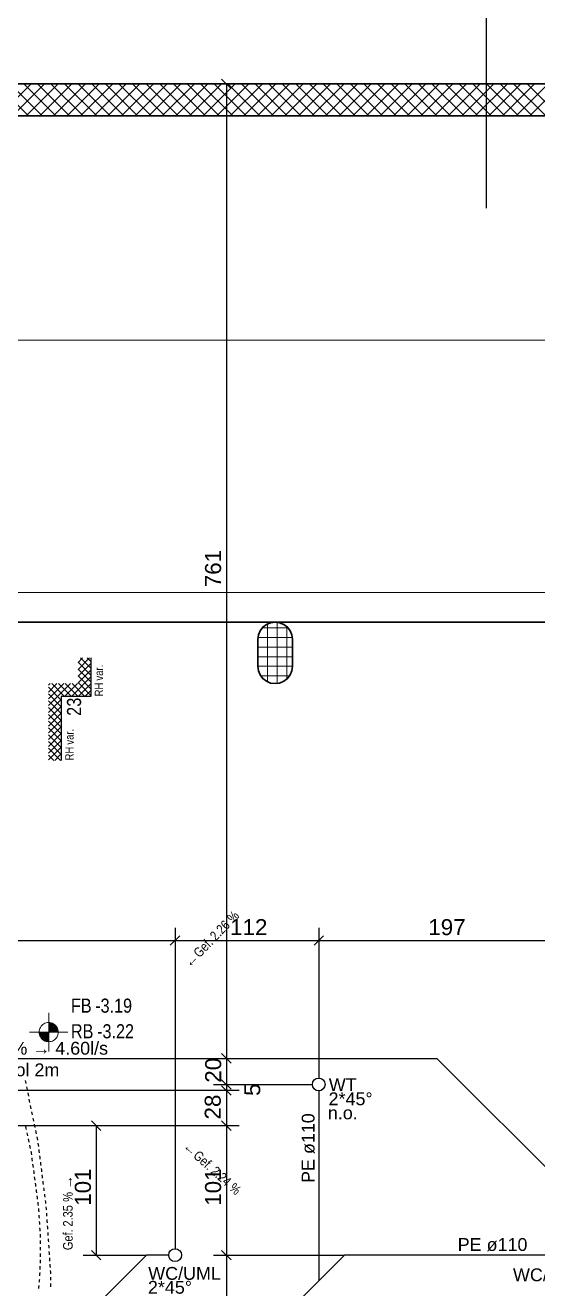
# Model space of a CAD drawing. Extents: x 885 to 2021, y 330 to 1122.
# Drawn here: x 1418.7 to 1498.6, y 649.6 to 846.7 of the extents above; entities that cross this region are included whole.
import ezdxf
from ezdxf.lldxf.tags import DXFTag

# ---------------------------------------------------------------- set-up
doc = ezdxf.new("R2010")
doc.units = 0
doc.layers.get('0').update_dxf_attribs({"lineweight": 25})
for name, color, linetype, lineweight in [('010 Aussenwände Bauteilschraffuren Neu', 7, 'Continuous', 25), ('010 Aussenwände Neu', 7, 'Continuous', 25), ('020 Stützen Bauteilschraffuren Neu', 7, 'Continuous', 25), ('020 Stützen Neu', 7, 'Continuous', 25), ('027 Oberhalb Neu', 7, 'Continuous', 25), ('080 Raum Innen Kontur Neu', 7, 'Continuous', 25), ('111 Bemassung Ausführung Koten Neu', 7, 'Continuous', 25), ('160 Beschriftungen Ausführung Neu', 7, 'Continuous', 25), ('200 Schnittlinien', 7, 'Continuous', 25)]:
    doc.layers.add(name, color=color, linetype=linetype, lineweight=lineweight)
doc.layers.add('S_Schmutzwasser_Einlage', color=7, linetype='fein_strichliert', lineweight=25, true_color=0xcc6600)
doc.layers.add('S_Text_Einlage', color=7, linetype='Continuous', lineweight=25, true_color=0x99ff99)
doc.styles.get("Standard").update_dxf_attribs({"font": 'arial.ttf'})
tags = doc.linetypes.add('fein_strichliert', pattern=[4, 1, -2, 1]).pattern_tags.tags
tags[8:9] = [DXFTag(74, 4), DXFTag(75, 0), DXFTag(340, '0'), DXFTag(46, 0.0), DXFTag(50, 0.0), DXFTag(44, 0.0), DXFTag(45, 0.0)]
tags[6:7] = [DXFTag(74, 4), DXFTag(75, 0), DXFTag(340, '0'), DXFTag(46, 0.0), DXFTag(50, 0.0), DXFTag(44, 0.0), DXFTag(45, 0.0)]
tags[4:5] = [DXFTag(74, 4), DXFTag(75, 0), DXFTag(340, '0'), DXFTag(46, 0.0), DXFTag(50, 0.0), DXFTag(44, 0.0), DXFTag(45, 0.0)]
tags = doc.linetypes.add('Strichpunkt 3_1_1mm Achsen', pattern=[0.005, 0.003, -0.001, 0, -0.001]).pattern_tags.tags
tags[10:11] = [DXFTag(74, 4), DXFTag(75, 0), DXFTag(340, '0'), DXFTag(46, 1.0), DXFTag(50, 0.0), DXFTag(44, 0.0), DXFTag(45, 0.0)]
tags[8:9] = [DXFTag(74, 4), DXFTag(75, 0), DXFTag(340, '0'), DXFTag(46, 1.0), DXFTag(50, 0.0), DXFTag(44, 0.0), DXFTag(45, 0.0)]
tags[6:7] = [DXFTag(74, 4), DXFTag(75, 0), DXFTag(340, '0'), DXFTag(46, 1.0), DXFTag(50, 0.0), DXFTag(44, 0.0), DXFTag(45, 0.0)]
tags[4:5] = [DXFTag(74, 4), DXFTag(75, 0), DXFTag(340, '0'), DXFTag(46, 1.0), DXFTag(50, 0.0), DXFTag(44, 0.0), DXFTag(45, 0.0)]
tags = doc.linetypes.add('Strichpunkt 6_2_2mm Schnitt', pattern=[0.5, 0.3, -0.1, 0, -0.1]).pattern_tags.tags
tags[10:11] = [DXFTag(74, 4), DXFTag(75, 0), DXFTag(340, '0'), DXFTag(46, 1.0), DXFTag(50, 0.0), DXFTag(44, 0.0), DXFTag(45, 0.0)]
tags[8:9] = [DXFTag(74, 4), DXFTag(75, 0), DXFTag(340, '0'), DXFTag(46, 1.0), DXFTag(50, 0.0), DXFTag(44, 0.0), DXFTag(45, 0.0)]
tags[6:7] = [DXFTag(74, 4), DXFTag(75, 0), DXFTag(340, '0'), DXFTag(46, 1.0), DXFTag(50, 0.0), DXFTag(44, 0.0), DXFTag(45, 0.0)]
tags[4:5] = [DXFTag(74, 4), DXFTag(75, 0), DXFTag(340, '0'), DXFTag(46, 1.0), DXFTag(50, 0.0), DXFTag(44, 0.0), DXFTag(45, 0.0)]

msp = doc.modelspace()

# ---------------------------------------------------------------- linework, layer by layer
at = {"color": 0, "linetype": 'ByBlock', "lineweight": -2, "ltscale": 0.35}
for p, q in [((1450.82, 836.86), (1449.34, 838.35)), ((1448.08, 837.6), (1462.06, 837.6)), ((1450.08, 837.6), (1450.08, 476.6)), ((1442.83, 704.65), (1441.34, 703.16)), ((1442.09, 705.9), (1442.09, 655.8)), ((1465.22, 704.65), (1463.74, 703.16)), ((1464.48, 705.9), (1464.48, 682.44)), ((1382.38, 703.9), (1527.88, 703.9)), ((1450.82, 684.76), (1449.34, 686.25)), ((1448.08, 685.5), (1460.48, 685.5)), ((1452.08, 680.5), (1390.38, 680.5)), ((1448.08, 681.44), (1463.48, 681.44)), ((1450.82, 680.7), (1449.34, 682.18)), ((1450.82, 679.76), (1449.34, 681.25)), ((1452.08, 675), (1390.38, 675)), ((1431.78, 675), (1390.38, 675)), ((1430.52, 674.26), (1429.04, 675.75)), ((1429.78, 675), (1429.78, 654.8)), ((1450.82, 674.26), (1449.34, 675.75)), ((1427.78, 654.8), (1437.62, 654.8)), ((1430.52, 654.06), (1429.04, 655.55)), ((1448.08, 654.8), (1468.48, 654.8)), ((1450.82, 654.06), (1449.34, 655.55))]:
    msp.add_line(p, q, dxfattribs=at)
at = {"color": 0, "lineweight": -2}
for p, q in [((1390.28, 685.5), (1482.87, 685.5)), ((1482.87, 685.5), (1508.14, 660.24)), ((1437.62, 654.8), (1360.07, 577.25)), ((1441.09, 654.8), (1437.62, 654.8)), ((1468.48, 654.8), (1449.08, 635.4)), ((1502.9, 654.8), (1468.48, 654.8))]:
    msp.add_line(p, q, dxfattribs=at)
at = {"color": 0, "linetype": 'Continuous', "lineweight": -2}
for p, q in [((1418.81, 681.83), (1418.76, 682.07)), ((1418.86, 681.58), (1418.81, 681.83)), ((1419.01, 680.85), (1418.96, 681.09)), ((1419.06, 680.6), (1419.01, 680.85)), ((1419.21, 679.87), (1419.16, 680.11)), ((1419.26, 679.62), (1419.21, 679.87)), ((1419.41, 678.89), (1419.36, 679.13)), ((1419.46, 678.64), (1419.41, 678.89)), ((1419.62, 677.91), (1419.56, 678.15)), ((1419.67, 677.66), (1419.62, 677.91)), ((1419.82, 676.93), (1419.77, 677.17)), ((1419.87, 676.68), (1419.82, 676.93)), ((1418.87, 674.64), (1418.82, 674.89)), ((1418.92, 674.4), (1418.87, 674.64)), ((1420.02, 675.95), (1419.97, 676.2)), ((1420.07, 675.71), (1420.02, 675.95)), ((1420.22, 674.97), (1420.17, 675.22)), ((1420.27, 674.73), (1420.22, 674.97)), ((1419.08, 673.67), (1419.02, 673.91)), ((1419.13, 673.42), (1419.08, 673.67)), ((1419.28, 672.69), (1419.23, 672.93)), ((1419.34, 672.44), (1419.28, 672.69)), ((1420.42, 673.99), (1420.37, 674.24)), ((1420.47, 673.75), (1420.42, 673.99)), ((1420.63, 673.01), (1420.58, 673.26)), ((1420.68, 672.77), (1420.63, 673.01)), ((1419.49, 671.71), (1419.44, 671.95)), ((1419.54, 671.47), (1419.49, 671.71)), ((1419.68, 670.8), (1419.65, 670.98)), ((1419.69, 670.73), (1419.68, 670.8)), ((1419.73, 670.48), (1419.69, 670.73)), ((1420.79, 672.03), (1420.76, 672.27)), ((1420.82, 671.78), (1420.79, 672.03)), ((1420.91, 671.03), (1420.88, 671.28)), ((1420.95, 670.79), (1420.91, 671.03)), ((1419.83, 669.74), (1419.79, 669.99)), ((1419.86, 669.49), (1419.83, 669.74)), ((1419.96, 668.75), (1419.93, 669)), ((1419.99, 668.5), (1419.96, 668.75)), ((1421.04, 670.04), (1421.01, 670.29)), ((1421.07, 669.79), (1421.04, 670.04)), ((1421.16, 669.05), (1421.13, 669.3)), ((1421.2, 668.8), (1421.16, 669.05)), ((1420.09, 667.76), (1420.06, 668)), ((1420.12, 667.51), (1420.09, 667.76)), ((1420.22, 666.77), (1420.19, 667.01)), ((1420.26, 666.52), (1420.22, 666.77)), ((1421.29, 668.06), (1421.26, 668.31)), ((1421.32, 667.81), (1421.29, 668.06)), ((1421.41, 667.07), (1421.38, 667.31)), ((1421.44, 666.82), (1421.41, 667.07)), ((1420.36, 665.77), (1420.32, 666.02)), ((1420.39, 665.53), (1420.36, 665.77)), ((1420.49, 664.78), (1420.46, 665.03)), ((1420.52, 664.54), (1420.49, 664.78)), ((1421.54, 666.07), (1421.51, 666.32)), ((1421.57, 665.83), (1421.54, 666.07)), ((1421.66, 665.08), (1421.63, 665.33)), ((1421.69, 664.83), (1421.66, 665.08)), ((1420.62, 663.79), (1420.59, 664.04)), ((1420.65, 663.54), (1420.62, 663.79)), ((1420.75, 662.8), (1420.72, 663.05)), ((1420.79, 662.55), (1420.75, 662.8)), ((1421.79, 664.09), (1421.76, 664.34)), ((1421.82, 663.84), (1421.79, 664.09)), ((1421.91, 663.1), (1421.88, 663.34)), ((1421.94, 662.85), (1421.91, 663.1)), ((1420.85, 661.81), (1420.84, 662.06)), ((1420.87, 661.56), (1420.85, 661.81)), ((1420.92, 660.81), (1420.9, 661.06)), ((1420.93, 660.56), (1420.92, 660.81)), ((1422.01, 662.31), (1422.01, 662.35)), ((1422.03, 662.1), (1422.01, 662.31)), ((1422.04, 661.85), (1422.03, 662.1)), ((1422.09, 661.11), (1422.08, 661.36)), ((1422.11, 660.86), (1422.09, 661.11)), ((1420.98, 659.81), (1420.96, 660.06)), ((1420.99, 659.56), (1420.98, 659.81)), ((1421.04, 658.81), (1421.02, 659.06)), ((1421.05, 658.56), (1421.04, 658.81)), ((1422.16, 660.11), (1422.14, 660.36)), ((1422.18, 659.86), (1422.16, 660.11)), ((1422.23, 659.11), (1422.21, 659.36)), ((1422.24, 658.86), (1422.23, 659.11)), ((1421.09, 657.98), (1421.08, 658.06)), ((1421.09, 657.81), (1421.09, 657.98)), ((1421.09, 657.56), (1421.09, 657.81)), ((1421.09, 656.81), (1421.09, 657.06)), ((1421.1, 656.56), (1421.09, 656.81)), ((1422.3, 658.11), (1422.28, 658.36)), ((1422.31, 657.86), (1422.3, 658.11)), ((1422.36, 657.11), (1422.35, 657.36)), ((1422.38, 656.87), (1422.36, 657.11)), ((1421.1, 655.81), (1421.1, 656.06)), ((1421.1, 655.56), (1421.1, 655.81)), ((1421.1, 654.81), (1421.1, 655.06)), ((1421.1, 654.56), (1421.1, 654.81)), ((1422.43, 656.12), (1422.41, 656.37)), ((1422.45, 655.87), (1422.43, 656.12)), ((1422.5, 655.12), (1422.48, 655.37)), ((1422.51, 654.87), (1422.5, 655.12)), ((1421.05, 652.57), (1421.06, 652.82)), ((1421.06, 652.82), (1421.07, 653.06)), ((1421.1, 653.56), (1421.11, 653.74)), ((1421.11, 653.81), (1421.11, 654.06)), ((1421.11, 653.74), (1421.11, 653.81)), ((1422.56, 654.12), (1422.55, 654.37)), ((1422.58, 653.87), (1422.56, 654.12)), ((1422.63, 653.12), (1422.61, 653.37)), ((1422.65, 652.87), (1422.63, 653.12)), ((1420.94, 650.57), (1420.96, 650.82)), ((1420.96, 650.82), (1420.97, 650.95)), ((1420.97, 650.95), (1420.98, 651.07)), ((1421, 651.57), (1421.01, 651.82)), ((1421.01, 651.82), (1421.03, 652.07)), ((1422.7, 652.13), (1422.68, 652.38)), ((1422.7, 652.06), (1422.7, 652.13)), ((1422.7, 651.88), (1422.7, 652.06)), ((1422.71, 651.13), (1422.71, 651.38)), ((1422.71, 650.88), (1422.71, 651.13)), ((1420.84, 649.57), (1420.86, 649.82)), ((1420.86, 649.82), (1420.89, 650.07)), ((1422.71, 650.13), (1422.71, 650.38)), ((1422.72, 649.88), (1422.71, 650.13))]:
    msp.add_line(p, q, dxfattribs=at)
at = {"color": 0, "linetype": 'ByBlock', "lineweight": -2, "ltscale": 0.25}
for centre in [(1464.48, 681.44), (1442.09, 654.8)]:
    msp.add_circle(centre, 1, dxfattribs=at)
at = {"layer": '010 Aussenwände Bauteilschraffuren Neu', "color": 0, "linetype": 'Continuous', "lineweight": 0, "ltscale": 0.0169}
for p, q in [((1419.25, 832.6), (1414.25, 837.6)), ((1414.63, 832.6), (1419.63, 837.6)), ((1421.37, 832.6), (1416.37, 837.6)), ((1416.75, 832.6), (1421.75, 837.6)), ((1423.49, 832.6), (1418.49, 837.6)), ((1418.87, 832.6), (1423.87, 837.6)), ((1425.62, 832.6), (1420.62, 837.6)), ((1420.99, 832.6), (1425.99, 837.6)), ((1427.74, 832.6), (1422.74, 837.6)), ((1423.12, 832.6), (1428.12, 837.6)), ((1429.86, 832.6), (1424.86, 837.6)), ((1425.24, 832.6), (1430.24, 837.6)), ((1431.98, 832.6), (1426.98, 837.6)), ((1427.36, 832.6), (1432.36, 837.6)), ((1434.1, 832.6), (1429.1, 837.6)), ((1429.48, 832.6), (1434.48, 837.6)), ((1436.22, 832.6), (1431.22, 837.6)), ((1431.6, 832.6), (1436.6, 837.6)), ((1438.34, 832.6), (1433.34, 837.6)), ((1433.72, 832.6), (1438.72, 837.6)), ((1440.46, 832.6), (1435.46, 837.6)), ((1435.84, 832.6), (1440.84, 837.6)), ((1442.59, 832.6), (1437.59, 837.6)), ((1437.97, 832.6), (1442.97, 837.6)), ((1444.71, 832.6), (1439.71, 837.6)), ((1440.09, 832.6), (1445.09, 837.6)), ((1446.83, 832.6), (1441.83, 837.6)), ((1442.21, 832.6), (1447.21, 837.6)), ((1448.95, 832.6), (1443.95, 837.6)), ((1444.33, 832.6), (1449.33, 837.6)), ((1451.07, 832.6), (1446.07, 837.6)), ((1446.45, 832.6), (1451.45, 837.6)), ((1453.19, 832.6), (1448.19, 837.6)), ((1448.57, 832.6), (1453.57, 837.6)), ((1455.31, 832.6), (1450.31, 837.6)), ((1450.69, 832.6), (1455.69, 837.6)), ((1457.44, 832.6), (1452.44, 837.6)), ((1452.81, 832.6), (1457.81, 837.6)), ((1459.56, 832.6), (1454.56, 837.6)), ((1454.94, 832.6), (1459.94, 837.6)), ((1461.68, 832.6), (1456.68, 837.6)), ((1457.06, 832.6), (1462.06, 837.6)), ((1463.8, 832.6), (1458.8, 837.6)), ((1459.18, 832.6), (1464.18, 837.6)), ((1465.92, 832.6), (1460.92, 837.6)), ((1461.3, 832.6), (1466.3, 837.6)), ((1468.04, 832.6), (1463.04, 837.6)), ((1463.42, 832.6), (1468.42, 837.6)), ((1470.16, 832.6), (1465.16, 837.6)), ((1465.54, 832.6), (1470.54, 837.6)), ((1472.28, 832.6), (1467.28, 837.6)), ((1467.66, 832.6), (1472.66, 837.6)), ((1474.41, 832.6), (1469.41, 837.6)), ((1469.78, 832.6), (1474.78, 837.6)), ((1476.53, 832.6), (1471.53, 837.6)), ((1471.91, 832.6), (1476.91, 837.6)), ((1478.65, 832.6), (1473.65, 837.6)), ((1474.03, 832.6), (1479.03, 837.6)), ((1480.77, 832.6), (1475.77, 837.6)), ((1476.15, 832.6), (1481.15, 837.6)), ((1482.89, 832.6), (1477.89, 837.6)), ((1478.27, 832.6), (1483.27, 837.6)), ((1485.01, 832.6), (1480.01, 837.6)), ((1480.39, 832.6), (1485.39, 837.6)), ((1487.13, 832.6), (1482.13, 837.6)), ((1482.51, 832.6), (1487.51, 837.6)), ((1489.26, 832.6), (1484.26, 837.6)), ((1484.63, 832.6), (1489.63, 837.6)), ((1491.38, 832.6), (1486.38, 837.6)), ((1486.76, 832.6), (1491.76, 837.6)), ((1493.5, 832.6), (1488.5, 837.6)), ((1488.88, 832.6), (1493.88, 837.6)), ((1495.62, 832.6), (1490.62, 837.6)), ((1491, 832.6), (1496, 837.6)), ((1497.74, 832.6), (1492.74, 837.6)), ((1493.12, 832.6), (1498.12, 837.6)), ((1499.86, 832.6), (1494.86, 837.6)), ((1495.24, 832.6), (1500.24, 837.6)), ((1501.98, 832.6), (1496.98, 837.6)), ((1497.36, 832.6), (1502.36, 837.6))]:
    msp.add_line(p, q, dxfattribs=at)
at = {"layer": '010 Aussenwände Neu', "color": 0, "lineweight": 35}
for p, q in [((1527.88, 837.6), (1085.58, 837.6)), ((1387.38, 832.6), (1527.88, 832.6))]:
    msp.add_line(p, q, dxfattribs=at)
at = {"layer": '020 Stützen Bauteilschraffuren Neu', "color": 0, "linetype": 'Continuous', "lineweight": 0, "ltscale": 0.0169}
for p, q in [((1456.48, 744.29), (1456.48, 753.32)), ((1457.98, 744.03), (1457.98, 753.58)), ((1455.68, 752.7), (1459.68, 752.7)), ((1459.48, 744.7), (1459.48, 752.91)), ((1454.98, 749.7), (1460.38, 749.7)), ((1455, 751.2), (1460.35, 751.2)), ((1454.98, 748.2), (1460.38, 748.2)), ((1454.98, 746.7), (1460.38, 746.7)), ((1455.44, 745.2), (1459.92, 745.2))]:
    msp.add_line(p, q, dxfattribs=at)
at = {"layer": '020 Stützen Neu', "color": 0, "linetype": 'Continuous', "lineweight": 35, "ltscale": 0.1225}
for p, q in [((1456.98, 753.51), (1456.33, 753.24)), ((1457.68, 753.6), (1456.98, 753.51)), ((1458.38, 753.51), (1457.68, 753.6)), ((1459.03, 753.24), (1458.38, 753.51)), ((1455.07, 751.6), (1454.98, 750.9)), ((1455.34, 752.25), (1455.07, 751.6)), ((1455.77, 752.81), (1455.34, 752.25)), ((1456.33, 753.24), (1455.77, 752.81)), ((1459.59, 752.81), (1459.03, 753.24)), ((1460.02, 752.25), (1459.59, 752.81)), ((1460.29, 751.6), (1460.02, 752.25)), ((1460.38, 750.9), (1460.29, 751.6)), ((1454.98, 746.7), (1454.98, 750.9)), ((1460.38, 750.9), (1460.38, 746.7)), ((1454.98, 746.7), (1455.07, 746)), ((1455.07, 746), (1455.34, 745.35)), ((1460.02, 745.35), (1460.29, 746)), ((1460.29, 746), (1460.38, 746.7)), ((1455.34, 745.35), (1455.77, 744.79)), ((1455.77, 744.79), (1456.33, 744.36)), ((1456.33, 744.36), (1456.98, 744.09)), ((1456.98, 744.09), (1457.68, 744)), ((1457.68, 744), (1458.38, 744.09)), ((1458.38, 744.09), (1459.03, 744.36)), ((1459.03, 744.36), (1459.59, 744.79)), ((1459.59, 744.79), (1460.02, 745.35))]:
    msp.add_line(p, q, dxfattribs=at)
at = {"layer": '027 Oberhalb Neu', "color": 0, "linetype": 'Strichpunkt 6_2_2mm Schnitt', "lineweight": 13, "ltscale": 0.0169}
msp.add_line((1597.08, 797.6), (1160.58, 797.6), dxfattribs=at)
at = {"layer": '027 Oberhalb Neu', "color": 0, "linetype": 'Strichpunkt 3_1_1mm Achsen', "lineweight": 13, "ltscale": 0.0169}
msp.add_line((1597.28, 758.2), (1100.38, 758.2), dxfattribs=at)
at = {"layer": '027 Oberhalb Neu', "color": 0, "linetype": 'Strichpunkt 3_1_1mm Achsen', "lineweight": 35, "ltscale": 0.1225}
msp.add_line((1105.18, 753.6), (1596.54, 753.6), dxfattribs=at)
at = {"layer": '080 Raum Innen Kontur Neu', "color": 0, "linetype": 'Continuous', "lineweight": 13, "ltscale": 0.0169}
for p, q in [((1527.88, 832.6), (1387.38, 832.6)), ((1456.98, 753.51), (1456.33, 753.24)), ((1457.68, 753.6), (1456.98, 753.51)), ((1458.38, 753.51), (1457.68, 753.6)), ((1459.03, 753.24), (1458.38, 753.51)), ((1455.07, 751.6), (1454.98, 750.9)), ((1455.34, 752.25), (1455.07, 751.6)), ((1455.77, 752.81), (1455.34, 752.25)), ((1456.33, 753.24), (1455.77, 752.81)), ((1459.59, 752.81), (1459.03, 753.24)), ((1460.02, 752.25), (1459.59, 752.81)), ((1460.29, 751.6), (1460.02, 752.25)), ((1460.38, 750.9), (1460.29, 751.6)), ((1454.98, 746.7), (1454.98, 750.9)), ((1460.38, 750.9), (1460.38, 746.7)), ((1454.98, 746.7), (1455.07, 746)), ((1455.07, 746), (1455.34, 745.35)), ((1460.02, 745.35), (1460.29, 746)), ((1460.29, 746), (1460.38, 746.7)), ((1455.34, 745.35), (1455.77, 744.79)), ((1455.77, 744.79), (1456.33, 744.36)), ((1456.33, 744.36), (1456.98, 744.09)), ((1456.98, 744.09), (1457.68, 744)), ((1457.68, 744), (1458.38, 744.09)), ((1458.38, 744.09), (1459.03, 744.36)), ((1459.03, 744.36), (1459.59, 744.79)), ((1459.59, 744.79), (1460.02, 745.35))]:
    msp.add_line(p, q, dxfattribs=at)
at = {"layer": '111 Bemassung Ausführung Koten Neu', "color": 0, "lineweight": 13}
for p, q in [((1422.38, 686.6), (1422.38, 692.6)), ((1422.38, 686.6), (1422.38, 692.6)), ((1419.38, 689.6), (1425.38, 689.6)), ((1419.38, 689.6), (1425.38, 689.6))]:
    msp.add_line(p, q, dxfattribs=at)
at = {"layer": '111 Bemassung Ausführung Koten Neu', "color": 0, "linetype": 'Continuous', "lineweight": 13, "ltscale": 0.0169}
for p, q in [((1420.99, 690.18), (1420.93, 689.99)), ((1420.99, 690.18), (1420.93, 689.99)), ((1421.08, 690.35), (1420.99, 690.18)), ((1421.08, 690.35), (1420.99, 690.18)), ((1421.19, 690.52), (1421.08, 690.35)), ((1421.19, 690.52), (1421.08, 690.35)), ((1421.32, 690.66), (1421.19, 690.52)), ((1421.32, 690.66), (1421.19, 690.52)), ((1421.47, 690.79), (1421.32, 690.66)), ((1421.47, 690.79), (1421.32, 690.66)), ((1421.63, 690.9), (1421.47, 690.79)), ((1421.63, 690.9), (1421.47, 690.79)), ((1421.8, 690.99), (1421.63, 690.9)), ((1421.8, 690.99), (1421.63, 690.9)), ((1421.99, 691.05), (1421.8, 690.99)), ((1421.99, 691.05), (1421.8, 690.99)), ((1422.18, 691.09), (1421.99, 691.05)), ((1422.18, 691.09), (1421.99, 691.05)), ((1422.38, 691.1), (1422.18, 691.09)), ((1422.38, 691.1), (1422.18, 691.09)), ((1422.57, 691.09), (1422.38, 691.1)), ((1422.57, 691.09), (1422.38, 691.1)), ((1422.77, 691.05), (1422.57, 691.09)), ((1422.77, 691.05), (1422.57, 691.09)), ((1422.95, 690.99), (1422.77, 691.05)), ((1422.95, 690.99), (1422.77, 691.05)), ((1423.13, 690.9), (1422.95, 690.99)), ((1423.13, 690.9), (1422.95, 690.99)), ((1423.29, 690.79), (1423.13, 690.9)), ((1423.29, 690.79), (1423.13, 690.9)), ((1423.44, 690.66), (1423.29, 690.79)), ((1423.44, 690.66), (1423.29, 690.79)), ((1423.57, 690.52), (1423.44, 690.66)), ((1423.57, 690.52), (1423.44, 690.66)), ((1423.68, 690.35), (1423.57, 690.52)), ((1423.68, 690.35), (1423.57, 690.52)), ((1423.76, 690.18), (1423.68, 690.35)), ((1423.76, 690.18), (1423.68, 690.35)), ((1423.83, 689.99), (1423.76, 690.18)), ((1423.83, 689.99), (1423.76, 690.18)), ((1420.89, 689.8), (1420.88, 689.6)), ((1420.89, 689.8), (1420.88, 689.6)), ((1420.88, 689.6), (1420.89, 689.41)), ((1420.88, 689.6), (1420.89, 689.41)), ((1420.93, 689.99), (1420.89, 689.8)), ((1420.93, 689.99), (1420.89, 689.8)), ((1420.89, 689.41), (1420.93, 689.21)), ((1420.89, 689.41), (1420.93, 689.21)), ((1420.93, 689.21), (1420.99, 689.03)), ((1420.93, 689.21), (1420.99, 689.03)), ((1420.99, 689.03), (1421.08, 688.85)), ((1420.99, 689.03), (1421.08, 688.85)), ((1421.08, 688.85), (1421.19, 688.69)), ((1421.08, 688.85), (1421.19, 688.69)), ((1421.19, 688.69), (1421.32, 688.54)), ((1421.19, 688.69), (1421.32, 688.54)), ((1421.32, 688.54), (1421.47, 688.41)), ((1421.32, 688.54), (1421.47, 688.41)), ((1421.47, 688.41), (1421.63, 688.3)), ((1421.47, 688.41), (1421.63, 688.3)), ((1421.63, 688.3), (1421.8, 688.22)), ((1421.63, 688.3), (1421.8, 688.22)), ((1421.8, 688.22), (1421.99, 688.15)), ((1421.8, 688.22), (1421.99, 688.15)), ((1422.77, 688.15), (1422.95, 688.22)), ((1422.77, 688.15), (1422.95, 688.22)), ((1422.95, 688.22), (1423.13, 688.3)), ((1422.95, 688.22), (1423.13, 688.3)), ((1423.13, 688.3), (1423.29, 688.41)), ((1423.13, 688.3), (1423.29, 688.41)), ((1423.29, 688.41), (1423.44, 688.54)), ((1423.29, 688.41), (1423.44, 688.54)), ((1423.44, 688.54), (1423.57, 688.69)), ((1423.44, 688.54), (1423.57, 688.69)), ((1423.57, 688.69), (1423.68, 688.85)), ((1423.57, 688.69), (1423.68, 688.85)), ((1423.68, 688.85), (1423.76, 689.03)), ((1423.68, 688.85), (1423.76, 689.03)), ((1423.76, 689.03), (1423.83, 689.21)), ((1423.76, 689.03), (1423.83, 689.21)), ((1423.87, 689.8), (1423.83, 689.99)), ((1423.87, 689.8), (1423.83, 689.99)), ((1423.83, 689.21), (1423.87, 689.41)), ((1423.83, 689.21), (1423.87, 689.41)), ((1423.88, 689.6), (1423.87, 689.8)), ((1423.88, 689.6), (1423.87, 689.8)), ((1423.87, 689.41), (1423.88, 689.6)), ((1423.87, 689.41), (1423.88, 689.6)), ((1421.99, 688.15), (1422.18, 688.12)), ((1421.99, 688.15), (1422.18, 688.12)), ((1422.18, 688.12), (1422.38, 688.1)), ((1422.18, 688.12), (1422.38, 688.1)), ((1422.38, 688.1), (1422.57, 688.12)), ((1422.38, 688.1), (1422.57, 688.12)), ((1422.57, 688.12), (1422.77, 688.15)), ((1422.57, 688.12), (1422.77, 688.15))]:
    msp.add_line(p, q, dxfattribs=at)
at = {"layer": '111 Bemassung Ausführung Koten Neu', "color": 0, "linetype": 'Continuous', "lineweight": 0, "ltscale": 0.0169}
for points in [[(1422.38, 689.6), (1422.95, 689.6), (1422.38, 691.1)], [(1422.95, 690.99), (1422.42, 690.99), (1422.38, 691.1)], [(1422.95, 689.6), (1422.95, 690.99), (1422.42, 690.99)], [(1422.95, 689.6), (1423.44, 689.6), (1422.95, 690.99)], [(1423.44, 690.66), (1423.07, 690.66), (1422.95, 690.99)], [(1423.44, 689.6), (1423.44, 690.66), (1423.07, 690.66)], [(1423.44, 689.6), (1423.76, 689.6), (1423.44, 690.66)], [(1423.76, 690.18), (1423.59, 690.18), (1423.44, 690.66)], [(1423.76, 689.6), (1423.76, 690.18), (1423.59, 690.18)], [(1423.76, 689.6), (1423.88, 689.6), (1423.76, 690.18)], [(1420.99, 689.03), (1420.99, 689.6), (1420.88, 689.6)], [(1421.17, 689.03), (1420.99, 689.03), (1420.99, 689.6)], [(1421.32, 688.54), (1421.32, 689.6), (1420.99, 689.6)], [(1421.32, 688.54), (1421.17, 689.03), (1420.99, 689.03)], [(1421.69, 688.54), (1421.32, 688.54), (1421.32, 689.6)], [(1421.8, 688.22), (1421.8, 689.6), (1421.32, 689.6)], [(1421.8, 688.22), (1421.69, 688.54), (1421.32, 688.54)], [(1422.33, 688.22), (1421.8, 688.22), (1421.8, 689.6)], [(1422.38, 688.1), (1422.38, 689.6), (1421.8, 689.6)], [(1422.38, 688.1), (1422.33, 688.22), (1421.8, 688.22)]]:
    msp.add_solid(points, dxfattribs=at)
at = {"layer": '160 Beschriftungen Ausführung Neu', "color": 0, "linetype": 'Continuous', "lineweight": 13, "ltscale": 0.0169}
for p, q in [((1426.95, 747.28), (1427.67, 748)), ((1426.95, 746.22), (1428.73, 748)), ((1428.95, 746.39), (1427.33, 748)), ((1428.95, 747.45), (1428.39, 748)), ((1428.95, 745.33), (1426.95, 747.33)), ((1426.95, 745.16), (1428.95, 747.16)), ((1428.95, 744.27), (1426.95, 746.27)), ((1426.95, 744.1), (1428.95, 746.1)), ((1422.35, 743.75), (1422.61, 744)), ((1422.35, 742.68), (1423.67, 744)), ((1422.35, 741.62), (1424.73, 744)), ((1422.35, 740.56), (1425.79, 744)), ((1424.35, 741.44), (1422.35, 743.44)), ((1424.85, 742), (1422.85, 744)), ((1425.91, 742), (1423.91, 744)), ((1424.85, 742), (1426.85, 744)), ((1426.97, 742), (1424.97, 744)), ((1425.91, 742), (1428.95, 745.04)), ((1428.03, 742), (1426.03, 744)), ((1428.95, 743.21), (1426.95, 745.21)), ((1428.95, 742.15), (1426.95, 744.15)), ((1426.97, 742), (1428.95, 743.98)), ((1424.35, 740.38), (1422.35, 742.38)), ((1422.35, 739.5), (1424.35, 741.5)), ((1428.03, 742), (1428.95, 742.92)), ((1424.35, 739.32), (1422.35, 741.32)), ((1422.35, 738.44), (1424.35, 740.44)), ((1424.35, 738.26), (1422.35, 740.26)), ((1422.35, 737.38), (1424.35, 739.38)), ((1424.35, 737.2), (1422.35, 739.2)), ((1422.35, 736.32), (1424.35, 738.32)), ((1424.35, 736.14), (1422.35, 738.14)), ((1422.35, 735.26), (1424.35, 737.26)), ((1424.35, 735.08), (1422.35, 737.08)), ((1422.35, 734.2), (1424.35, 736.2)), ((1424.35, 734.02), (1422.35, 736.02)), ((1422.35, 733.14), (1424.35, 735.14)), ((1424.35, 732.96), (1422.35, 734.96)), ((1422.35, 732.08), (1424.35, 734.08)), ((1424.24, 732), (1422.35, 733.9)), ((1423.18, 732), (1422.35, 732.84)), ((1423.33, 732), (1424.35, 733.02))]:
    msp.add_line(p, q, dxfattribs=at)
at = {"layer": '160 Beschriftungen Ausführung Neu', "color": 0, "linetype": 'Continuous', "lineweight": -2, "ltscale": 0.0625}
for p, q in [((1428.95, 748), (1428.95, 742)), ((1428.95, 742), (1424.35, 742)), ((1424.35, 742), (1424.35, 732))]:
    msp.add_line(p, q, dxfattribs=at)
at = {"layer": '200 Schnittlinien', "color": 0, "linetype": 'Strichpunkt 6_2_2mm Schnitt', "lineweight": -2, "ltscale": 0.0625}
msp.add_line((1490.59, 858.2), (1490.59, 818.2), dxfattribs=at)
at = {"layer": 'S_Schmutzwasser_Einlage', "linetype": 'fein_strichliert', "ltscale": 0.25}
msp.add_line((1464.48, 680.44), (1464.48, 650.81), dxfattribs=at)

# ---------------------------------------------------------------- texts
at = {"color": 0, "linetype": 'ByBlock', "lineweight": -2, "ltscale": 0.35, "char_height": 2.5, "attachment_point": 1, "rotation": 90}
for s, insert in [('{\\fArial;761}', (1446.75, 759.04)), ('{\\fArial;20}', (1446.77, 681.71)), ('{\\fArial;5}', (1452.86, 679.65)), ('{\\fArial;28}', (1446.7, 675.97)), ('{\\fArial;101}', (1426.45, 662.5)), ('{\\fArial;101}', (1446.75, 662.5))]:
    msp.add_mtext(s, dxfattribs=dict(at, insert=insert))
at = {"color": 0, "linetype": 'ByBlock', "lineweight": -2, "ltscale": 0.35, "char_height": 2.5, "attachment_point": 1}
for s, insert in [('{\\fArial;112}', (1450.65, 707.24)), ('{\\fArial;197}', (1481.55, 707.24))]:
    msp.add_mtext(s, dxfattribs=dict(at, insert=insert))
at = {"layer": '111 Bemassung Ausführung Koten Neu', "color": 0, "linetype": 'Continuous', "lineweight": 13, "ltscale": 0.002197, "char_height": 2.2, "attachment_point": 1}
for s, insert in [('{\\fArial Narrow;FB}', (1425.85, 694.84)), ('{\\fArial Narrow;-3.19}', (1429.63, 694.84)), ('{\\fArial Narrow;RB}', (1425.85, 690.84)), ('{\\fArial Narrow;-3.22}', (1429.93, 690.84))]:
    msp.add_mtext(s, dxfattribs=dict(at, insert=insert))
at = {"layer": '160 Beschriftungen Ausführung Neu', "color": 0, "linetype": 'Continuous', "lineweight": 13, "ltscale": 0.0169, "attachment_point": 1}
for s, insert, char_height, rotation in [('{\\fArial Narrow;var.}', (1429.56, 744.47), 1.3, 90), ('{\\fArial Narrow;RH}', (1429.56, 742), 1.3, 90), ('{\\fArial Narrow;3}', (1425.23, 740.4), 2.2, 90), ('{\\fArial Narrow;2}', (1425.23, 738.97), 2.2, 90), ('{\\fArial Narrow;var.}', (1424.96, 734.47), 1.3, 90), ('{\\fArial Narrow;RH}', (1424.96, 732), 1.3, 90), ('{\\fArial Narrow;%}', (1450.05, 707.59), 1.5, 45.9688), ('{\\fArial Narrow;2.26}', (1447.36, 704.81), 1.5, 45.9688), ('{\\fArial Narrow;Gef.}', (1444.8, 702.16), 1.5, 45.9688), ('{\\fArial;←}', (1443.27, 700.61), 1.5441, 45.9688), ('{\\fArial;←}', (1444.19, 672.75), 1.5441, 317.9395), ('{\\fArial Narrow;Gef.}', (1445.8, 671.26), 1.5, 317.9395), ('{\\fArial Narrow;2.24}', (1448.53, 668.8), 1.5, 317.9395), ('{\\fArial;→}', (1424.6, 665.12), 1.5418, 90), ('{\\fArial Narrow;%}', (1424.62, 663.13), 1.5, 90), ('{\\fArial Narrow;%}', (1451.4, 666.21), 1.5, 317.9395), ('{\\fArial Narrow;2.35}', (1424.62, 659.26), 1.5, 90), ('{\\fArial Narrow;Gef.}', (1424.62, 655.58), 1.5, 90)]:
    msp.add_mtext(s, dxfattribs=dict(at, insert=insert, char_height=char_height, rotation=rotation))
at = {"layer": 'S_Text_Einlage'}
for s, p in [('PE-S ø110 1.5%%% → 4.60l/s', (1398.25, 686.09)), ('Dämmung G-Isol 2m', (1398.27, 682.72)), ('WT', (1466.05, 680.41)), ('2*45°', (1466.01, 678.2)), ('n.o.', (1465.9, 676.01)), ('PE ø110', (1486.14, 655.46)), ('WC/UML', (1437.9, 650.95)), ('WC/UML', (1494.76, 650.73)), ('2*45°', (1437.85, 648.78))]:
    msp.add_text(s, height=2, dxfattribs=at).set_placement(p)
msp.add_text('PE ø110', height=2, rotation=90, dxfattribs=at).set_placement((1463.82, 666.07))

doc.saveas('drawing.dxf')
